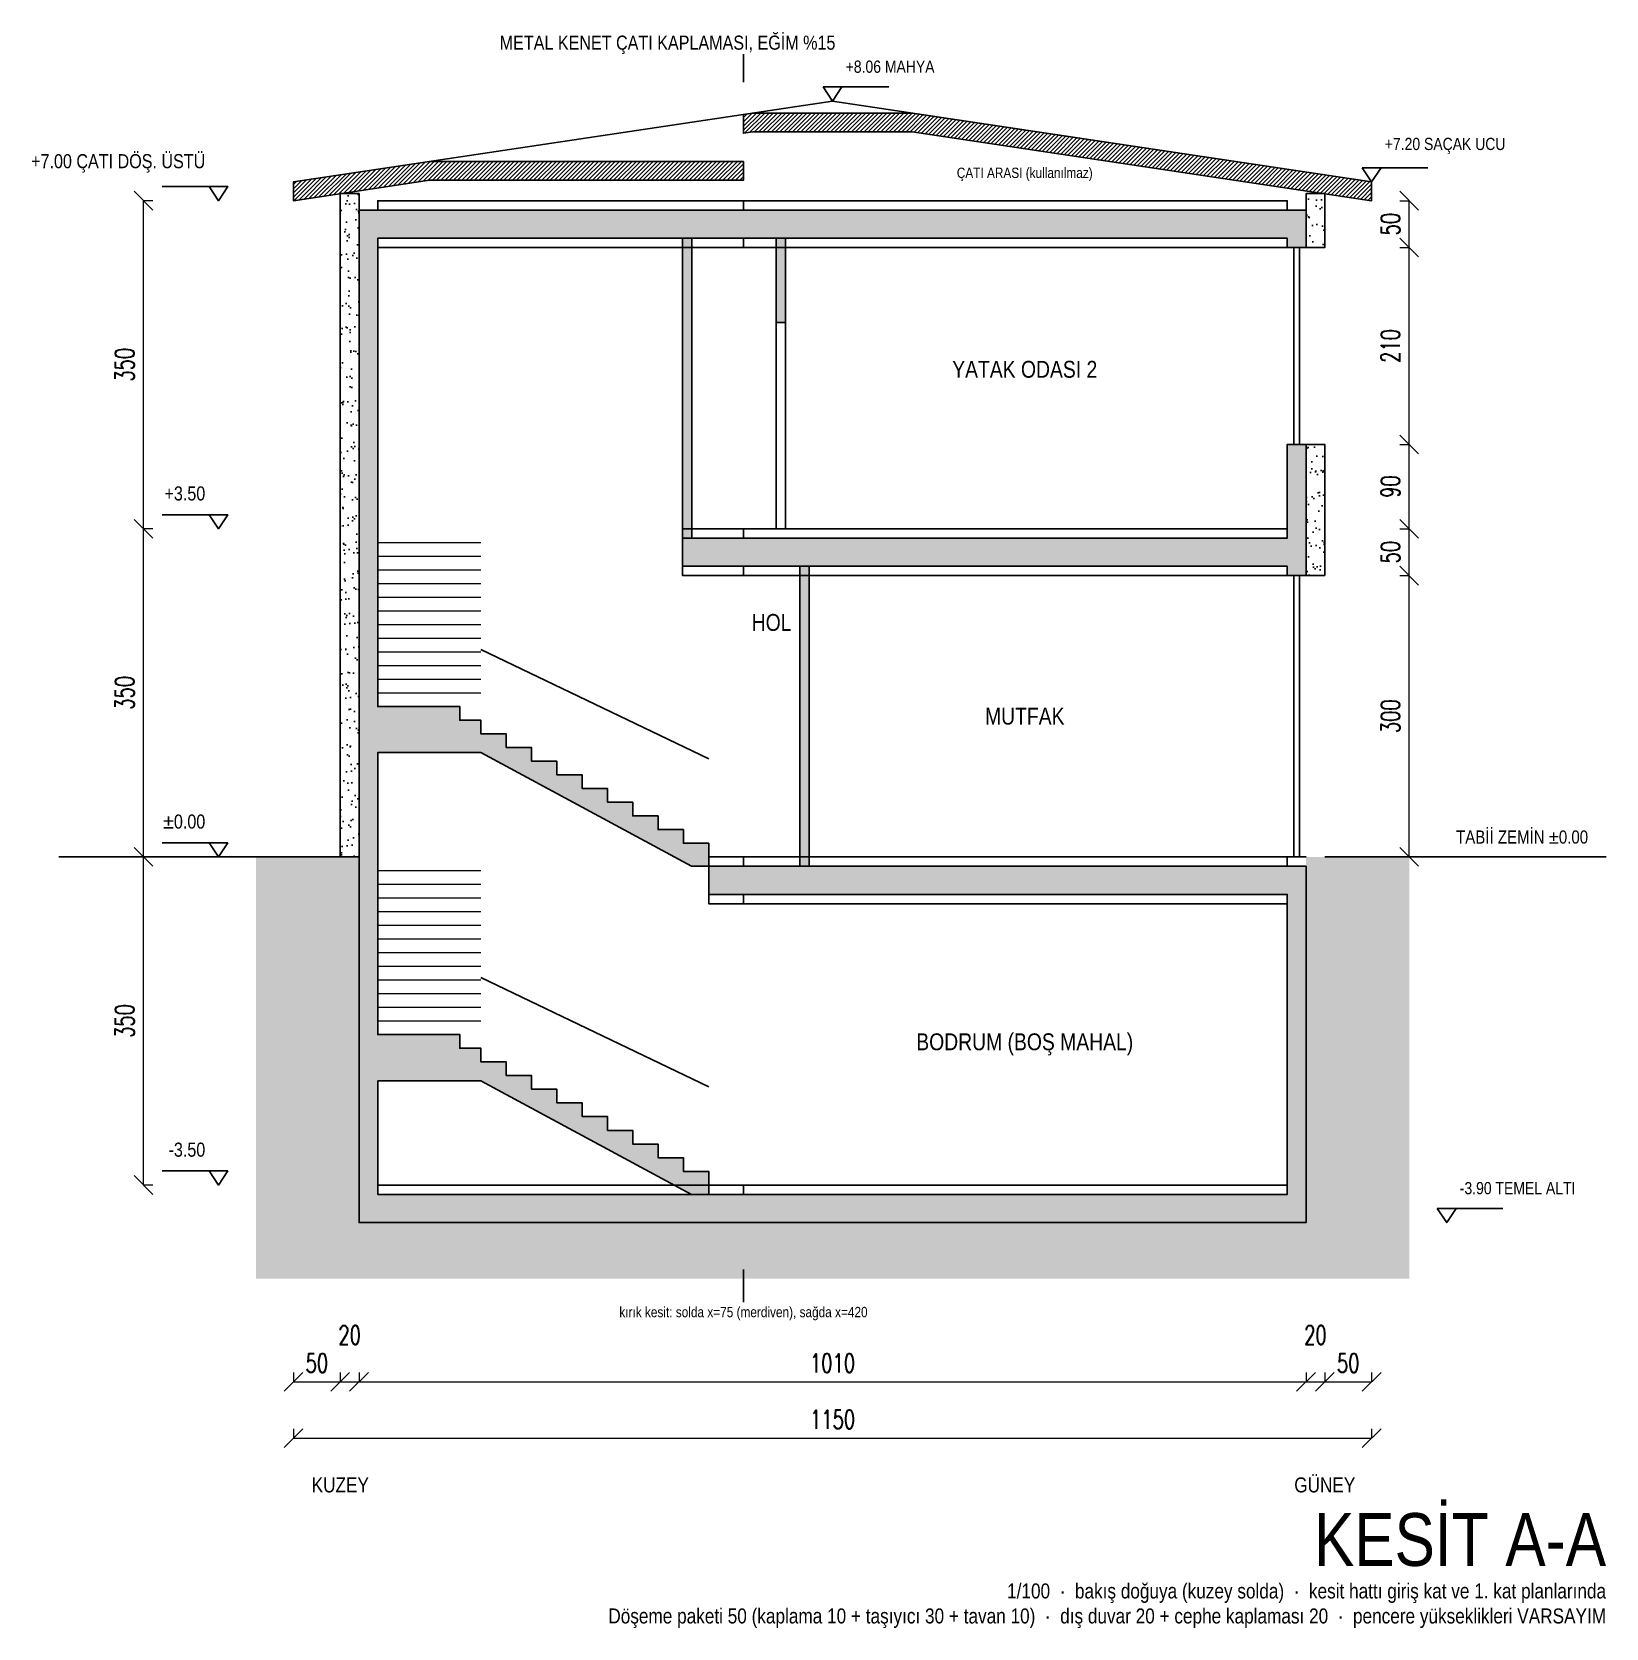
# Model space of a CAD drawing. Header units: centimetres. Extents: x -263 to 4030, y -2140 to 4833.
# Drawn here: x 2351 to 4030, y -823 to 880 of the extents above; entities that cross this region are included whole.
import ezdxf

# ---------------------------------------------------------------- set-up
doc = ezdxf.new("R2010")
doc.units = ezdxf.units.CM
doc.linetypes.add('DASHDOT', pattern=[90, 60, -15, 0, -15])
doc.layers.get('0').update_dxf_attribs({"color": 5, "lineweight": 0})
for name, color, linetype in [('0_IFC_Dimension', 3, 'Continuous'), ('0_IFC_Elevation_5', 252, 'Continuous'), ('0_IFC_Hatch', 250, 'Continuous'), ('0_IFC_Hatch_Structure', 251, 'Continuous'), ('0_IFC_Room_Text(No)_100', 12, 'Continuous'), ('0_IFC_Section_Line', 10, 'DASHDOT'), ('0_IFC_Stair_Text', 221, 'Continuous'), ('0_IFC_Text_Explanation_100', 231, 'Continuous'), ('1_IFC_Concrete_Section', 50, 'Continuous'), ('1_IFC_Door', 83, 'Continuous'), ('2_IFC_Handrail', 181, 'Continuous'), ('2_IFC_Roof', 30, 'Continuous'), ('2_IFC_Roof_Line', 41, 'Continuous'), ('2_IFC_Wall', 130, 'Continuous'), ('3_IFC_Window', 136, 'Continuous'), ('7_IFC_Terrain', 42, 'Continuous')]:
    doc.layers.add(name, color=color, linetype=linetype)
doc.layers.add('1_IFC_Stair', color=210, linetype='Continuous', lineweight=13)
doc.styles.add('IFC_TEXT', font='ARIALN.TTF')
doc.styles.add('IFC_TEXT_DIM', font='romans.shx', dxfattribs={"width": 0.7})
doc.dimstyles.new('IFC_Dim100', dxfattribs={"dimtxt": 20, "dimasz": 20, "dimexe": 0.00125, "dimexo": 0.000625, "dimgap": 10, "dimtad": 1, "dimrnd": 0.5, "dimzin": 9, "dimtxsty": 'IFC_TEXT_DIM', "dimblk": 'OBLIQUE', "dimcen": -2.5, "dimclrd": 256, "dimclre": 256, "dimclrt": 256, "dimazin": 3, "dimtfac": 1, "dimtix": 1, "dimtmove": 1, "dimatfit": 3, "dimfxl": 10, "dimfxlon": 1, "dimtfillclr": 256, "dimlwd": -1, "dimlwe": 5})

# ---------------------------------------------------------------- blocks, each defined once
blk = doc.blocks.new('_Oblique')
at = {"color": 0, "linetype": 'ByBlock', "lineweight": -2}
blk.add_line((-0.5, -0.5), (0.5, 0.5), dxfattribs=at)

msp = doc.modelspace()

# ---------------------------------------------------------------- hatches: boundary and pattern name
at = {"layer": '0_IFC_Hatch'}
h = msp.add_hatch(dxfattribs=at)
h.set_pattern_fill('ANSI31')
h.paths.add_polyline_path([(3290, 773.5), (3120, 773.5), (3110, 772), (3110, 792), (3120, 793.5), (3290, 793.5), (3780, 720), (3780, 700)])
h = msp.add_hatch(dxfattribs=at)
h.set_pattern_fill('ANSI31')
h.paths.add_polyline_path([(2775, 721.75), (2630, 700), (2630, 720), (2775, 741.75), (3110, 741.75), (3110, 721.75)])
h = msp.add_hatch(dxfattribs=at)
h.set_pattern_fill('AR-SAND', scale=0.4)
h.paths.add_polyline_path([(2700, 0), (2700, 707.5), (2680, 707.5), (2680, 0)])
h = msp.add_hatch(dxfattribs=at)
h.set_pattern_fill('AR-SAND', scale=0.4)
h.paths.add_polyline_path([(3730, 707.5), (3730, 650), (3710, 650), (3710, 707.5)])
h = msp.add_hatch(dxfattribs=at)
h.set_pattern_fill('AR-SAND', scale=0.4)
h.paths.add_polyline_path([(3730, 300), (3710, 300), (3710, 440), (3730, 440)])
h = msp.add_hatch(dxfattribs=at)
h.set_pattern_fill('EARTH', scale=1.5)
h.paths.add_polyline_path([(3820, -450), (3710, -450), (2700, -450), (2590, -450), (2590, -390), (2590, 0), (2700, 0), (2700, -390), (3710, -390), (3710, 0), (3820, 0), (3820, -390)])
at = {"layer": '0_IFC_Hatch_Structure'}
h = msp.add_hatch(color=256, dxfattribs=at)
h.paths.add_polyline_path([(2700, -10), (2700, 310), (2700, 340), (2700, 660), (2700, 690), (3110, 690), (3710, 690), (3710, 660), (3710, 650), (3690, 650), (3690, 660), (3155, 660), (3155, 570), (3145, 570), (3145, 660), (3110, 660), (3055, 660), (3055, 340), (3110, 340), (3690, 340), (3690, 440), (3710, 440), (3710, 340), (3710, 310), (3710, 300), (3690, 300), (3690, 310), (3180, 310), (3180, -10), (3710, -10), (3710, -40), (3710, -360), (3710, -390), (3690, -390), (3110, -390), (2720, -390), (2700, -390), (2700, -360), (2700, -40)])
h.paths.add_polyline_path([(3045, 310), (3045, 340), (3045, 660), (2720, 660), (2720, 340), (2720, 310), (2720, 160.417), (2807.5, 160.417), (2807.5, 145.833), (2830, 145.833), (2830, 131.25), (2857, 131.25), (2857, 116.667), (2884, 116.667), (2884, 102.083), (2911, 102.083), (2911, 87.5), (2938, 87.5), (2938, 72.917), (2965, 72.917), (2965, 58.333), (2992, 58.333), (2992, 43.75), (3019, 43.75), (3019, 29.167), (3046, 29.167), (3046, 14.583), (3073, 14.583), (3073, 0), (3073, -10), (3110, -10), (3170, -10), (3170, 310), (3110, 310)], flags=0)
h.paths.add_polyline_path([(3054.486, -10), (2830, 111.25), (2720, 111.25), (2720, -10), (2720, -40), (2720, -189.583), (2807.5, -189.583), (2807.5, -204.167), (2830, -204.167), (2830, -218.75), (2857, -218.75), (2857, -233.333), (2884, -233.333), (2884, -247.917), (2911, -247.917), (2911, -262.5), (2938, -262.5), (2938, -277.083), (2965, -277.083), (2965, -291.667), (2992, -291.667), (2992, -306.25), (3019, -306.25), (3019, -320.833), (3046, -320.833), (3046, -335.417), (3073, -335.417), (3073, -350), (3073, -360), (3110, -360), (3690, -360), (3690, -40), (3110, -40), (3073, -40), (3073, -10)], flags=0)
h.paths.add_polyline_path([(2720, -238.75), (2720, -360), (3054.486, -360), (2830, -238.75)], flags=0)

# ---------------------------------------------------------------- linework, layer by layer
at = {"layer": '0_IFC_Elevation_5'}
for points in [[(3195, 821.25), (3215, 821.25), (3205, 806.25)], [(3770, 735), (3790, 735), (3780, 720)], [(2540, 715), (2560, 715), (2550, 700)], [(2540, 365), (2560, 365), (2550, 350)], [(2540, 15), (2560, 15), (2550, 0)], [(2540, -335), (2560, -335), (2550, -350)], [(3850, -375), (3870, -375), (3860, -390)]]:
    msp.add_lwpolyline(points, close=True, dxfattribs=at)
for points in [[(3205, 821.25), (3265, 821.25)], [(3780, 735), (3840, 735)], [(2550, 715), (2490, 715)], [(2550, 365), (2490, 365)], [(2550, 15), (2490, 15)], [(2550, -335), (2490, -335)], [(3860, -375), (3920, -375)]]:
    msp.add_lwpolyline(points, dxfattribs=at)
at = {"layer": '0_IFC_Hatch'}
for points in [[(3110, 690), (3110, 700), (2720, 700), (2720, 690)], [(3690, 690), (3690, 700), (3110, 700), (3110, 690)], [(3110, 650), (3110, 660), (2720, 660), (2720, 650)], [(3690, 650), (3690, 660), (3110, 660), (3110, 650)], [(3110, 340), (3110, 350), (3045, 350), (3045, 340)], [(3690, 340), (3690, 350), (3110, 350), (3110, 340)], [(3110, 300), (3110, 310), (3045, 310), (3045, 300)], [(3690, 300), (3690, 310), (3110, 310), (3110, 300)], [(3110, -10), (3110, 0), (3073, 0), (3073, -10)], [(3690, -10), (3690, 0), (3110, 0), (3110, -10)], [(3110, -50), (3110, -40), (3073, -40), (3073, -50)], [(3690, -50), (3690, -40), (3110, -40), (3110, -50)], [(3110, -360), (3110, -350), (2720, -350), (2720, -360)], [(3690, -360), (3690, -350), (3110, -350), (3110, -360)]]:
    msp.add_lwpolyline(points, close=True, dxfattribs=at)
at = {"layer": '0_IFC_Section_Line', "linetype": 'Continuous'}
for points in [[(3110, 826.25), (3110, 856.25)], [(3110, -475), (3110, -440)]]:
    msp.add_lwpolyline(points, dxfattribs=at)
at = {"layer": '1_IFC_Concrete_Section'}
for points in [[(2700, -10), (2700, 310), (2700, 340), (2700, 660), (2700, 690), (3110, 690), (3710, 690), (3710, 660), (3710, 650), (3690, 650), (3690, 660), (3155, 660), (3155, 570), (3145, 570), (3145, 660), (3110, 660), (3055, 660), (3055, 340), (3110, 340), (3690, 340), (3690, 440), (3710, 440), (3710, 340), (3710, 310), (3710, 300), (3690, 300), (3690, 310), (3180, 310), (3180, -10), (3710, -10), (3710, -40), (3710, -360), (3710, -390), (3690, -390), (3110, -390), (2720, -390), (2700, -390), (2700, -360), (2700, -40)], [(3045, 310), (3045, 340), (3045, 660), (2720, 660), (2720, 340), (2720, 310), (2720, 160.417), (2807.5, 160.417), (2807.5, 145.833), (2830, 145.833), (2830, 131.25), (2857, 131.25), (2857, 116.667), (2884, 116.667), (2884, 102.083), (2911, 102.083), (2911, 87.5), (2938, 87.5), (2938, 72.917), (2965, 72.917), (2965, 58.333), (2992, 58.333), (2992, 43.75), (3019, 43.75), (3019, 29.167), (3046, 29.167), (3046, 14.583), (3073, 14.583), (3073, 0), (3073, -10), (3110, -10), (3170, -10), (3170, 310), (3110, 310)], [(3054.486, -10), (2830, 111.25), (2720, 111.25), (2720, -10), (2720, -40), (2720, -189.583), (2807.5, -189.583), (2807.5, -204.167), (2830, -204.167), (2830, -218.75), (2857, -218.75), (2857, -233.333), (2884, -233.333), (2884, -247.917), (2911, -247.917), (2911, -262.5), (2938, -262.5), (2938, -277.083), (2965, -277.083), (2965, -291.667), (2992, -291.667), (2992, -306.25), (3019, -306.25), (3019, -320.833), (3046, -320.833), (3046, -335.417), (3073, -335.417), (3073, -350), (3073, -360), (3110, -360), (3690, -360), (3690, -40), (3110, -40), (3073, -40), (3073, -10)], [(2720, -238.75), (2720, -360), (3054.486, -360), (2830, -238.75)]]:
    msp.add_lwpolyline(points, close=True, dxfattribs=at)
at = {"layer": '1_IFC_Door'}
msp.add_lwpolyline([(3145, 350), (3155, 350), (3155, 570), (3145, 570)], close=True, dxfattribs=at)
at = {"layer": '1_IFC_Stair'}
for points in [[(2720, 160.417), (2720, 350)], [(2720, 335.417), (2830, 335.417)], [(2720, 320.833), (2830, 320.833)], [(2720, 306.25), (2830, 306.25)], [(2720, 291.667), (2830, 291.667)], [(2720, 277.083), (2830, 277.083)], [(2720, 262.5), (2830, 262.5)], [(2720, 247.917), (2830, 247.917)], [(2720, 233.333), (2830, 233.333)], [(2720, 218.75), (2830, 218.75)], [(2720, 204.167), (2830, 204.167)], [(2720, 189.583), (2830, 189.583)], [(2720, 175), (2830, 175)], [(2720, -189.583), (2720, 0)], [(2720, -14.583), (2830, -14.583)], [(2720, -29.167), (2830, -29.167)], [(2720, -43.75), (2830, -43.75)], [(2720, -58.333), (2830, -58.333)], [(2720, -72.917), (2830, -72.917)], [(2720, -87.5), (2830, -87.5)], [(2720, -102.083), (2830, -102.083)], [(2720, -116.667), (2830, -116.667)], [(2720, -131.25), (2830, -131.25)], [(2720, -145.833), (2830, -145.833)], [(2720, -160.417), (2830, -160.417)], [(2720, -175), (2830, -175)]]:
    msp.add_lwpolyline(points, dxfattribs=at)
at = {"layer": '2_IFC_Handrail'}
for points in [[(3073, 104.583), (2830, 221.25)], [(3073, -245.417), (2830, -128.75)]]:
    msp.add_lwpolyline(points, dxfattribs=at)
at = {"layer": '2_IFC_Roof'}
for points in [[(3290, 773.5), (3120, 773.5), (3110, 772), (3110, 792), (3120, 793.5), (3290, 793.5), (3780, 720), (3780, 700)], [(2775, 721.75), (2630, 700), (2630, 720), (2775, 741.75), (3110, 741.75), (3110, 721.75)]]:
    msp.add_lwpolyline(points, close=True, dxfattribs=at)
at = {"layer": '2_IFC_Roof_Line'}
msp.add_lwpolyline([(3780, 720), (3205, 806.25), (2630, 720)], dxfattribs=at)
at = {"layer": '2_IFC_Wall'}
for points in [[(2700, 0), (2700, 707.5), (2680, 707.5), (2680, 0)], [(3730, 707.5), (3730, 650), (3710, 650), (3710, 707.5)], [(3730, 300), (3710, 300), (3710, 440), (3730, 440)]]:
    msp.add_lwpolyline(points, close=True, dxfattribs=at)
at = {"layer": '3_IFC_Window'}
for points in [[(3690, 650), (3710, 650)], [(3697, 440), (3697, 650)], [(3703, 440), (3703, 650)], [(3690, 440), (3710, 440)], [(3690, 300), (3710, 300)], [(3697, 0), (3697, 300)], [(3703, 0), (3703, 300)], [(3690, 0), (3710, 0)]]:
    msp.add_lwpolyline(points, dxfattribs=at)
at = {"layer": '7_IFC_Terrain'}
for points in [[(2380, 0), (2680, 0)], [(3730, 0), (4030, 0)]]:
    msp.add_lwpolyline(points, dxfattribs=at)

# ---------------------------------------------------------------- texts
at = {"layer": '0_IFC_Room_Text(No)_100', "attachment_point": 5, "style": 'IFC_TEXT'}
for s, insert, char_height in [('ÇATI ARASI (kullanılmaz)', (3410, 728), 11), ('YATAK ODASI 2', (3410, 520), 18), ('HOL', (3140, 250), 18), ('MUTFAK', (3410, 150), 18), ('BODRUM (BOŞ MAHAL)', (3410, -200), 18)]:
    msp.add_mtext(s, dxfattribs=dict(at, insert=insert, char_height=char_height))
at = {"layer": '0_IFC_Stair_Text', "insert": (4030, -700), "char_height": 56.25, "attachment_point": 3, "style": 'IFC_TEXT'}
msp.add_mtext('KESİT A-A', dxfattribs=at)
at = {"layer": '0_IFC_Text_Explanation_100', "style": 'IFC_TEXT'}
for s, insert, char_height, attachment_point in [('METAL KENET ÇATI KAPLAMASI, EĞİM %15', (2850, 866.25), 15, 4), ('+8.06 MAHYA', (3219, 836.25), 13, 7), ('+7.20 SAÇAK UCU', (3794, 750), 13, 7), ('+7.00 ÇATI DÖŞ. ÜSTÜ', (2536, 730), 15, 9), ('+3.50', (2536, 380), 15, 9), ('±0.00', (2536, 30), 15, 9), ('TABİİ ZEMİN ±0.00', (3870, 14), 14, 7), ('-3.50', (2536, -320), 15, 9), ('-3.90 TEMEL ALTI', (3874, -360), 13, 7), ('kırık kesit: solda x=75 (merdiven), sağda x=420', (3110, -480), 11, 2), ('KUZEY', (2680, -670), 16, 5), ('GÜNEY', (3730, -670), 16, 5), ('1/100  ·  bakış doğuya (kuzey solda)  ·  kesit hattı giriş kat ve 1. kat planlarında\\PDöşeme paketi 50 (kaplama 10 + taşıyıcı 30 + tavan 10)  ·  dış duvar 20 + cephe kaplaması 20  ·  pencere yükseklikleri VARSAYIM', (4030, -775), 16, 3)]:
    msp.add_mtext(s, dxfattribs=dict(at, insert=insert, char_height=char_height, attachment_point=attachment_point))

# ---------------------------------------------------------------- dimensions: what is measured, and where the dimension line sits
at = {"layer": '0_IFC_Dimension'}
for base, p1, p2, override in [((2470, 350), (2470, 350), (2470, 700), {"dimse1": 1, "dimclrd": 0, "dimclre": 0, "dimtix": 1, "dimtvp": 0}), ((3820, 650), (3730, 650), (3730, 700), {"dimse1": 1, "dimclrd": 0, "dimclre": 0, "dimtix": 1, "dimtvp": 0}), ((3820, 440), (3730, 440), (3730, 650), {"dimse1": 1, "dimclrd": 0, "dimclre": 0, "dimtix": 1, "dimtvp": 0}), ((3820, 350), (3730, 350), (3730, 440), {"dimse1": 1, "dimclrd": 0, "dimclre": 0, "dimtix": 1, "dimtvp": 0}), ((2470, 0), (2470, 0), (2470, 350), {"dimse1": 1, "dimclrd": 0, "dimclre": 0, "dimtix": 1, "dimtvp": 0}), ((3820, 300), (3730, 300), (3730, 350), {"dimse1": 1, "dimclrd": 0, "dimclre": 0, "dimtix": 1, "dimtvp": 0}), ((3820, 0), (3730, 0), (3730, 300), {"dimclrd": 0, "dimclre": 0, "dimtix": 1, "dimtvp": 0}), ((2470, -350), (2470, -350), (2470, 0), {"dimclrd": 0, "dimclre": 0, "dimtix": 1, "dimtvp": 0})]:
    msp.add_linear_dim(base=base, p1=p1, p2=p2, angle=90, dimstyle='IFC_Dim100', override=override, dxfattribs=at).render()
for base, p1, p2, override in [((2630, -560), (2630, -390), (2680, -390), {"dimclrd": 0, "dimclre": 0, "dimtix": 1, "dimtvp": 0}), ((2700, -560), (2700, -390), (3710, -390), {"dimse1": 1, "dimclrd": 0, "dimclre": 0, "dimtix": 1, "dimtvp": 0}), ((3730, -560), (3730, -390), (3780, -390), {"dimse1": 1, "dimclrd": 0, "dimclre": 0, "dimtix": 1, "dimtvp": 0}), ((2630, -620), (2630, -400), (3780, -400), {"dimclrd": 0, "dimclre": 0, "dimtix": 1, "dimtvp": 0})]:
    msp.add_linear_dim(base=base, p1=p1, p2=p2, dimstyle='IFC_Dim100', override=override, dxfattribs=at).render()
for base, p1, p2, location in [((2680, -560), (2680, -390), (2700, -390), (2690, -510)), ((3710, -560), (3710, -390), (3730, -390), (3720, -510))]:
    msp.add_linear_dim(base=base, p1=p1, p2=p2, location=location, dimstyle='IFC_Dim100', override={"dimse1": 1, "dimclrd": 0, "dimclre": 0, "dimtix": 1, "dimtmove": 2, "dimtvp": 0}, dxfattribs=at).render()

doc.saveas('drawing.dxf')
